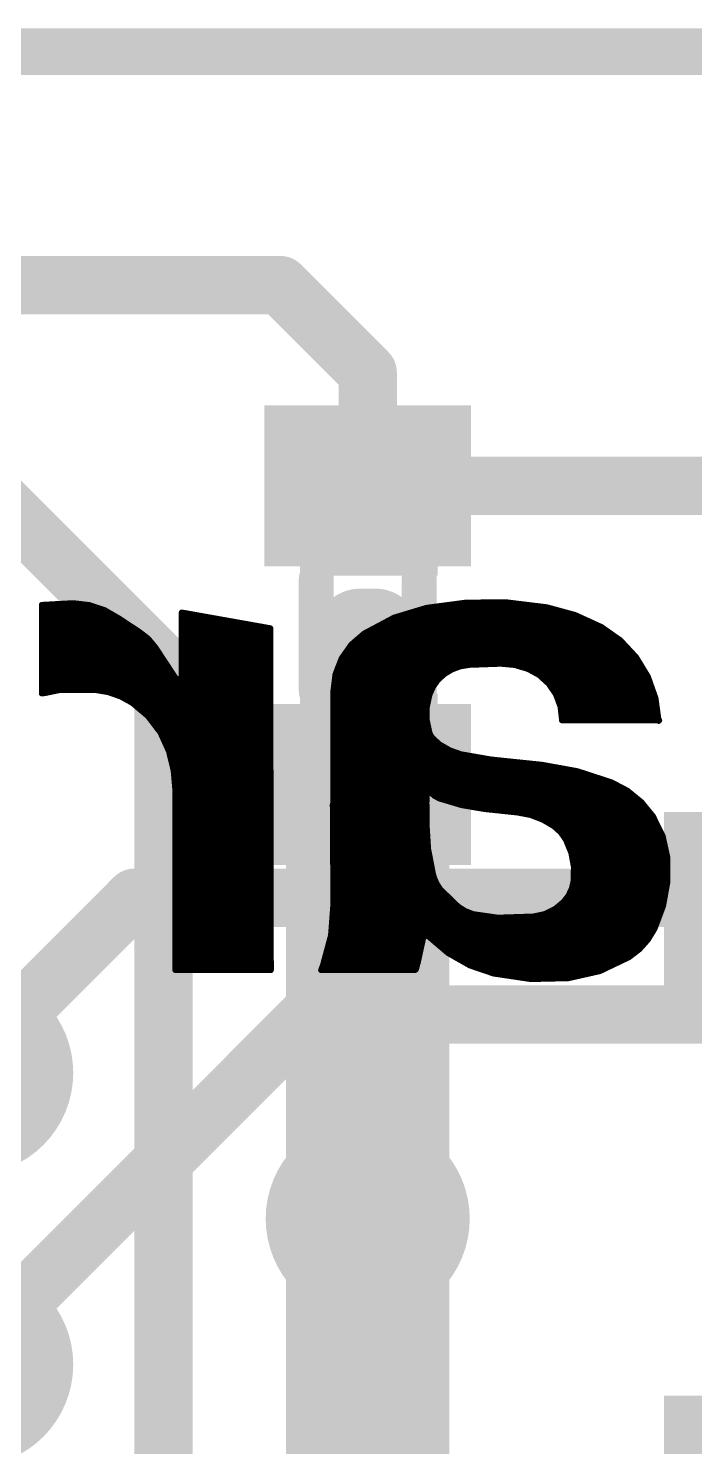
# Model space of a CAD drawing. Extents: x -0.1 to 25.5, y -0.1 to 14.1.
# Drawn here: x 12.49 to 15.39, y 7.9 to 14.07 of the extents above; entities that cross this region are included whole.
import ezdxf

# ---------------------------------------------------------------- set-up
doc = ezdxf.new("R2010")
doc.units = 0
for name, color, linetype in [('1', 12, 'CONTINUOUS'), ('16', 132, 'CONTINUOUS'), ('18', 110, 'CONTINUOUS'), ('20', 53, 'CONTINUOUS'), ('21', 41, 'CONTINUOUS'), ('22', 40, 'CONTINUOUS'), ('23', 53, 'CONTINUOUS'), ('51', 53, 'CONTINUOUS')]:
    doc.layers.add(name, color=color, linetype=linetype)

# ---------------------------------------------------------------- blocks, each defined once
blk = doc.blocks.new('RECT')
blk.add_solid([(-0.5, -0.5), (0.5, -0.5), (-0.5, 0.5), (0.5, 0.5)])
blk = doc.blocks.new('ROUNDV')
at = {"const_width": 0.5}
blk.add_lwpolyline([(0, -0.25, 1), (0, 0.25, 1), (0, -0.25)], format="xyb", dxfattribs=at)

msp = doc.modelspace()

# ---------------------------------------------------------------- linework, layer by layer
at = {"layer": '1'}
for points, const_width in [([(10.414, 12.954), (13.589, 12.954)], 0.254), ([(13.589, 12.954), (13.9065, 12.6365)], 0.254), ([(13.9065, 12.6365), (13.97, 12.573)], 0.254), ([(13.97, 12.573), (13.9065, 12.6365)], 0.254), ([(13.97, 12.08), (13.97, 12.573)], 0.254), ([(13.081, 11.303), (12.319, 12.065)], 0.254), ([(13.97, 12.08), (15.86, 12.08)], 0.254), ([(13.081, 6.223), (13.081, 11.303)], 0.254), ([(13.97, 10.78), (13.97, 8.89)], 0.7112), ([(13.97, 7), (13.97, 8.89)], 0.7112)]:
    msp.add_lwpolyline(points, dxfattribs=dict(at, const_width=const_width))
for points, const_width in [([(13.6339, 12.9989, 1), (13.5441, 12.9091)], 0.127), ([(13.589, 12.8905, 1), (13.589, 13.0175)], 0.127), ([(13.9514, 12.6814, 1), (13.8616, 12.5916)], 0.127), ([(13.9514, 12.6814, 1), (13.8616, 12.5916)], 0.127), ([(13.8616, 12.5916, 1), (13.9514, 12.6814)], 0.127), ([(14.0335, 12.573, 1), (13.9065, 12.573)], 0.127), ([(13.9251, 12.5281, 1), (14.0149, 12.6179)], 0.127), ([(13.9251, 12.5281, 1), (14.0149, 12.6179)], 0.127), ([(13.97, 12.1435, 1), (13.97, 12.0165)], 0.127), ([(13.9065, 12.08, 1), (14.0335, 12.08)], 0.127), ([(13.1445, 11.303, 1), (13.0175, 11.303)], 0.127), ([(13.0361, 11.2581, 1), (13.1259, 11.3479)], 0.127), ([(14.1478, 10.78, 1), (13.7922, 10.78)], 0.3556), ([(14.1478, 8.89, 1), (13.7922, 8.89)], 0.3556), ([(13.7922, 8.89, 1), (14.1478, 8.89)], 0.3556)]:
    msp.add_lwpolyline(points, format="xyb", dxfattribs=dict(at, const_width=const_width))
at = {"layer": '16'}
for points, const_width in [([(0, 13.97), (25.4, 13.97)], 0.2032), ([(12.2428, 9.5758), (12.954, 10.287)], 0.254), ([(12.954, 10.287), (18.3134, 10.287)], 0.254), ([(12.2428, 8.3058), (13.716, 9.779)], 0.254), ([(13.716, 9.779), (16.383, 9.779)], 0.254)]:
    msp.add_lwpolyline(points, dxfattribs=dict(at, const_width=const_width))
at = {"layer": '16', "const_width": 0.127}
for points in [[(12.954, 10.3505, 1), (12.954, 10.2235)], [(12.9989, 10.2421, 1), (12.9091, 10.3319)], [(13.716, 9.8425, 1), (13.716, 9.7155)], [(13.7609, 9.7341, 1), (13.6711, 9.8239)]]:
    msp.add_lwpolyline(points, format="xyb", dxfattribs=at)
at = {"layer": '20', "const_width": 0.2032}
msp.add_lwpolyline([(25.4, 13.97), (0, 13.97)], dxfattribs=at)
at = {"layer": '21', "const_width": 0.4064}
msp.add_lwpolyline([(13.9395, 11.43), (14.0005, 11.43)], dxfattribs=at)
at = {"layer": '21', "const_width": 0.2032}
for points in [[(13.9395, 11.5316, 1), (13.9395, 11.3284)], [(14.0005, 11.3284, 1), (14.0005, 11.5316)]]:
    msp.add_lwpolyline(points, format="xyb", dxfattribs=at)
at = {"layer": '22', "const_width": 0.0254}
for points in [[(12.6873, 11.5697), (12.5501, 11.5621)], [(12.5501, 11.5621), (12.5501, 11.176)], [(12.5501, 11.557), (12.7702, 11.557)], [(12.7574, 11.5613), (12.6873, 11.5697)], [(12.8243, 11.539), (12.7574, 11.5613)], [(12.8854, 11.5037), (12.8243, 11.539)], [(14.0851, 11.5069), (14.2265, 11.5494)], [(14.2265, 11.5494), (14.4004, 11.5724)], [(14.284, 11.557), (14.7082, 11.557)], [(14.4004, 11.5724), (14.5757, 11.5732)], [(14.5757, 11.5732), (14.7498, 11.5519)], [(14.7498, 11.5519), (14.8727, 11.5185)], [(12.5501, 11.5316), (12.8371, 11.5316)], [(12.5501, 11.5062), (12.8811, 11.5062)], [(12.5501, 11.4808), (12.9202, 11.4808)], [(12.9743, 11.4452), (12.8854, 11.5037)], [(13.5458, 11.4605), (13.1597, 11.5291)], [(13.1597, 11.5291), (13.1597, 11.242)], [(13.1597, 11.5062), (13.2886, 11.5062)], [(13.1597, 11.4808), (13.4315, 11.4808)], [(13.9548, 11.4376), (14.0851, 11.5069)], [(14.036, 11.4808), (14.9552, 11.4808)], [(14.0838, 11.5062), (14.8996, 11.5062)], [(14.1673, 11.5316), (14.8244, 11.5316)], [(14.8727, 11.5185), (14.9885, 11.4656)], [(12.5501, 11.4554), (12.9588, 11.4554)], [(12.5501, 11.43), (12.9942, 11.43)], [(13.0138, 11.415), (12.9743, 11.4452)], [(13.0454, 11.3767), (13.0138, 11.415)], [(13.1597, 11.4554), (13.5458, 11.4554)], [(13.1597, 11.43), (13.5459, 11.43)], [(13.5484, 9.972), (13.5458, 11.4605)], [(13.8986, 11.3893), (13.9548, 11.4376)], [(13.946, 11.43), (15.0392, 11.43)], [(13.9883, 11.4554), (15.003, 11.4554)], [(14.9885, 11.4656), (15.0703, 11.4081)], [(12.5501, 11.4046), (13.0223, 11.4046)], [(12.5501, 11.3792), (13.0433, 11.3792)], [(12.5501, 11.3538), (13.0605, 11.3538)], [(13.114, 11.2725), (13.0454, 11.3767)], [(13.1597, 11.4046), (13.5459, 11.4046)], [(13.1597, 11.3792), (13.5459, 11.3792)], [(13.1597, 11.3538), (13.546, 11.3538)], [(13.8559, 11.3288), (13.8986, 11.3893)], [(13.8736, 11.3538), (15.1212, 11.3538)], [(13.8915, 11.3792), (15.0974, 11.3792)], [(13.9164, 11.4046), (15.0736, 11.4046)], [(15.0703, 11.4081), (15.1386, 11.3352)], [(12.5501, 11.3284), (13.0772, 11.3284)], [(12.5501, 11.303), (13.0939, 11.303)], [(13.1597, 11.3284), (13.546, 11.3284)], [(13.1597, 11.303), (13.5461, 11.303)], [(13.8292, 11.2597), (13.8559, 11.3288)], [(13.8459, 11.303), (14.4806, 11.303)], [(13.8557, 11.3284), (15.1427, 11.3284)], [(14.3732, 11.2941), (14.3363, 11.2804)], [(14.412, 11.3005), (14.3732, 11.2941)], [(14.5491, 11.3055), (14.412, 11.3005)], [(14.6099, 11.3), (14.5491, 11.3055)], [(14.5765, 11.303), (15.1582, 11.303)], [(14.6685, 11.2827), (14.6099, 11.3)], [(15.1386, 11.3352), (15.1906, 11.2498)], [(12.5501, 11.2776), (13.1106, 11.2776)], [(12.5501, 11.2522), (13.1275, 11.2522)], [(12.5501, 11.2268), (13.5462, 11.2268)], [(13.1343, 11.242), (13.114, 11.2725)], [(13.1496, 11.237), (13.1343, 11.242)], [(13.1597, 11.242), (13.1496, 11.237)], [(13.1597, 11.2776), (13.5461, 11.2776)], [(13.1597, 11.2522), (13.5462, 11.2522)], [(13.8201, 11.1862), (13.8292, 11.2597)], [(13.8251, 11.2268), (14.27, 11.2268)], [(13.8283, 11.2522), (14.2945, 11.2522)], [(13.8361, 11.2776), (14.3318, 11.2776)], [(14.2756, 11.2347), (14.2542, 11.2047)], [(14.3027, 11.2598), (14.2756, 11.2347)], [(14.3363, 11.2804), (14.3027, 11.2598)], [(14.7174, 11.2558), (14.6685, 11.2827)], [(14.6778, 11.2776), (15.1736, 11.2776)], [(14.7586, 11.2182), (14.7174, 11.2558)], [(14.7214, 11.2522), (15.1891, 11.2522)], [(14.7492, 11.2268), (15.1987, 11.2268)], [(15.1906, 11.2498), (15.224, 11.1556)], [(12.5501, 11.2014), (13.5463, 11.2014)], [(12.5501, 11.176), (12.5527, 11.176)], [(12.5501, 11.176), (12.5527, 11.176)], [(12.5527, 11.176), (12.5679, 11.1785)], [(12.5679, 11.1785), (12.6289, 11.1912)], [(12.6289, 11.1912), (12.7838, 11.1912)], [(12.7838, 11.1912), (12.84, 11.1817)], [(12.84, 11.1817), (12.8939, 11.1629)], [(12.8563, 11.176), (13.5463, 11.176)], [(12.8939, 11.1629), (12.9438, 11.1354)], [(13.8201, 10.7036), (13.8201, 11.1862)], [(13.8201, 11.176), (14.2415, 11.176)], [(13.822, 11.2014), (14.2527, 11.2014)], [(14.2392, 11.1709), (14.2275, 11.1163)], [(14.2542, 11.2047), (14.2392, 11.1709)], [(14.7898, 11.1719), (14.7586, 11.2182)], [(14.7699, 11.2014), (15.2077, 11.2014)], [(14.787, 11.176), (15.2168, 11.176)], [(14.8092, 11.1196), (14.7898, 11.1719)], [(12.9162, 11.1506), (13.5463, 11.1506)], [(12.9438, 11.1354), (13.0125, 11.0777)], [(12.9559, 11.1252), (13.5464, 11.1252)], [(13.8201, 11.1506), (14.2349, 11.1506)], [(13.8201, 11.1252), (14.2294, 11.1252)], [(14.2275, 11.1163), (14.2275, 11.0604)], [(14.7977, 11.1506), (15.2247, 11.1506)], [(14.8071, 11.1252), (15.2281, 11.1252)], [(14.8158, 11.0642), (14.8092, 11.1196)], [(15.224, 11.1556), (15.2375, 11.0566)], [(12.9862, 11.0998), (13.5464, 11.0998)], [(13.0125, 11.0777), (13.0668, 11.0062)], [(13.015, 11.0744), (13.5465, 11.0744)], [(13.0343, 11.049), (13.5465, 11.049)], [(13.8201, 11.0998), (14.2275, 11.0998)], [(13.8201, 11.0744), (14.2275, 11.0744)], [(13.8201, 11.049), (14.23, 11.049)], [(14.2275, 11.0604), (14.2392, 11.0058)], [(14.8116, 11.0998), (15.2316, 11.0998)], [(14.8146, 11.0744), (15.2351, 11.0744)], [(14.8158, 11.0592), (14.8158, 11.0642)], [(15.24, 11.0592), (14.8158, 11.0592)], [(15.2375, 11.0566), (15.24, 11.0592)], [(13.0535, 11.0236), (13.5466, 11.0236)], [(13.0668, 11.0062), (13.1039, 10.9245)], [(13.0704, 10.9982), (13.5466, 10.9982)], [(13.8201, 11.0236), (14.2354, 11.0236)], [(13.8201, 10.9982), (14.2425, 10.9982)], [(14.2392, 11.0058), (14.2445, 10.9938)], [(14.2445, 10.9938), (14.2519, 10.983)], [(14.2519, 10.983), (14.2824, 10.955)], [(13.0819, 10.9728), (13.5467, 10.9728)], [(13.0935, 10.9474), (13.5467, 10.9474)], [(13.1039, 10.9245), (13.1244, 10.8405)], [(13.1045, 10.922), (13.5467, 10.922)], [(13.8201, 10.9728), (14.263, 10.9728)], [(13.8201, 10.9474), (14.2956, 10.9474)], [(13.8201, 10.922), (14.3474, 10.922)], [(14.2824, 10.955), (14.3274, 10.9291)], [(14.3274, 10.9291), (14.3764, 10.9118)], [(13.1107, 10.8966), (13.5468, 10.8966)], [(13.1169, 10.8712), (13.5468, 10.8712)], [(13.8201, 10.8966), (14.4645, 10.8966)], [(13.8201, 10.8712), (14.6803, 10.8712)], [(14.3764, 10.9118), (14.5085, 10.889)], [(14.5085, 10.889), (14.7295, 10.8661)], [(14.7295, 10.8661), (14.8832, 10.8383)], [(13.1231, 10.8458), (13.5469, 10.8458)], [(13.1244, 10.8405), (13.1318, 10.7544)], [(13.1261, 10.8204), (13.5469, 10.8204)], [(13.1283, 10.795), (13.547, 10.795)], [(13.8201, 10.8458), (14.8417, 10.8458)], [(13.8201, 10.8204), (14.9381, 10.8204)], [(13.8201, 10.795), (15.016, 10.795)], [(14.8832, 10.8383), (15.0317, 10.7899)], [(13.1305, 10.7696), (13.547, 10.7696)], [(13.1318, 10.7544), (13.1318, 9.972)], [(13.1318, 10.7442), (13.5471, 10.7442)], [(13.8201, 10.7696), (15.0703, 10.7696)], [(13.8201, 10.7442), (14.2265, 10.7442)], [(14.2316, 10.7645), (14.2265, 10.7645)], [(14.2265, 10.7645), (14.2265, 10.7036)], [(14.2444, 10.7451), (14.2316, 10.7645)], [(14.2617, 10.7295), (14.2444, 10.7451)], [(14.2454, 10.7442), (15.1125, 10.7442)], [(15.0317, 10.7899), (15.1014, 10.7533)], [(15.1014, 10.7533), (15.1623, 10.7035)], [(13.1318, 10.7188), (13.5471, 10.7188)], [(13.1318, 10.6934), (13.5471, 10.6934)], [(13.8201, 10.2591), (13.8176, 10.6934)], [(13.8176, 10.6934), (14.2265, 10.6934)], [(13.8201, 10.7188), (14.2265, 10.7188)], [(14.2265, 10.7036), (13.8201, 10.7036)], [(14.2265, 10.6934), (14.2265, 10.6096)], [(14.2824, 10.7188), (14.2617, 10.7295)], [(14.3788, 10.69), (14.2824, 10.7188)], [(14.2824, 10.7188), (15.1436, 10.7188)], [(14.3676, 10.6934), (15.1706, 10.6934)], [(14.478, 10.6731), (14.3788, 10.69)], [(14.6228, 10.6578), (14.478, 10.6731)], [(15.1623, 10.7035), (15.2121, 10.6426)], [(13.1318, 10.668), (13.5472, 10.668)], [(13.1318, 10.6426), (13.5472, 10.6426)], [(13.1318, 10.6172), (13.5473, 10.6172)], [(13.8177, 10.668), (14.2265, 10.668)], [(13.8179, 10.6426), (14.2265, 10.6426)], [(13.818, 10.6172), (14.2265, 10.6172)], [(14.2265, 10.6096), (14.2335, 10.4995)], [(14.5263, 10.668), (15.1913, 10.668)], [(14.6794, 10.647), (14.6228, 10.6578)], [(14.7333, 10.6265), (14.6794, 10.647)], [(14.6909, 10.6426), (15.2121, 10.6426)], [(14.7828, 10.5969), (14.7333, 10.6265)], [(14.7488, 10.6172), (15.2247, 10.6172)], [(15.2121, 10.6426), (15.255, 10.5564)], [(13.1318, 10.5918), (13.5473, 10.5918)], [(13.1318, 10.5664), (13.5474, 10.5664)], [(13.8182, 10.5918), (14.2276, 10.5918)], [(13.8183, 10.5664), (14.2293, 10.5664)], [(14.8116, 10.5706), (14.7828, 10.5969)], [(14.7884, 10.5918), (15.2374, 10.5918)], [(14.8336, 10.5385), (14.8116, 10.5706)], [(14.8145, 10.5664), (15.25, 10.5664)], [(15.255, 10.5564), (15.2756, 10.4623)], [(13.1318, 10.541), (13.5474, 10.541)], [(13.1318, 10.5156), (13.5475, 10.5156)], [(13.1318, 10.4902), (13.5475, 10.4902)], [(13.8185, 10.541), (14.2309, 10.541)], [(13.8186, 10.5156), (14.2325, 10.5156)], [(13.8188, 10.4902), (14.2353, 10.4902)], [(14.2335, 10.4995), (14.2545, 10.3911)], [(14.8319, 10.541), (15.2584, 10.541)], [(14.8566, 10.4819), (14.8336, 10.5385)], [(14.8429, 10.5156), (15.2639, 10.5156)], [(14.8532, 10.4902), (15.2695, 10.4902)], [(13.1318, 10.4648), (13.5475, 10.4648)], [(13.1318, 10.4394), (13.5476, 10.4394)], [(13.8189, 10.4648), (14.2402, 10.4648)], [(13.8191, 10.4394), (14.2452, 10.4394)], [(14.8677, 10.4218), (14.8566, 10.4819)], [(14.8598, 10.4648), (15.2751, 10.4648)], [(14.8645, 10.4394), (15.2757, 10.4394)], [(14.8666, 10.3607), (14.8677, 10.4218)], [(15.2756, 10.4623), (15.2759, 10.3562)], [(13.1318, 10.414), (13.5476, 10.414)], [(13.1318, 10.3886), (13.5477, 10.3886)], [(13.1318, 10.3632), (13.5477, 10.3632)], [(13.8192, 10.414), (14.2501, 10.414)], [(13.8194, 10.3886), (14.2552, 10.3886)], [(13.8195, 10.3632), (14.264, 10.3632)], [(14.2545, 10.3911), (14.2596, 10.3734)], [(14.2596, 10.3734), (14.2711, 10.3466)], [(14.8589, 10.3273), (14.8666, 10.3607)], [(14.8666, 10.3632), (15.2758, 10.3632)], [(14.8671, 10.3886), (15.2758, 10.3886)], [(14.8676, 10.414), (15.2757, 10.414)], [(13.1318, 10.3378), (13.5478, 10.3378)], [(13.1318, 10.3124), (13.5478, 10.3124)], [(13.8197, 10.3378), (14.2771, 10.3378)], [(13.8198, 10.3124), (14.298, 10.3124)], [(14.2711, 10.3466), (14.2875, 10.3226)], [(14.2875, 10.3226), (14.3637, 10.2489)], [(14.8443, 10.2964), (14.8589, 10.3273)], [(14.8518, 10.3124), (15.268, 10.3124)], [(14.8613, 10.3378), (15.2725, 10.3378)], [(15.2759, 10.3562), (15.257, 10.2517)], [(13.1318, 10.287), (13.5479, 10.287)], [(13.1318, 10.2616), (13.5479, 10.2616)], [(13.1318, 10.2362), (13.5479, 10.2362)], [(13.8098, 10.1236), (13.8201, 10.2591)], [(13.8184, 10.2362), (14.3838, 10.2362)], [(13.8199, 10.287), (14.3243, 10.287)], [(13.8201, 10.2616), (14.3506, 10.2616)], [(14.3637, 10.2489), (14.395, 10.2291)], [(14.7401, 10.216), (14.785, 10.2376)], [(14.7821, 10.2362), (15.2512, 10.2362)], [(14.785, 10.2376), (14.8234, 10.2692)], [(14.8142, 10.2616), (15.2588, 10.2616)], [(14.8234, 10.2692), (14.8443, 10.2964)], [(14.8371, 10.287), (15.2634, 10.287)], [(15.257, 10.2517), (15.2197, 10.1524)], [(13.1318, 10.2108), (13.548, 10.2108)], [(13.1318, 10.1854), (13.548, 10.1854)], [(13.8145, 10.1854), (15.2321, 10.1854)], [(13.8164, 10.2108), (14.4653, 10.2108)], [(14.395, 10.2291), (14.4297, 10.2159)], [(14.4297, 10.2159), (14.5364, 10.2006)], [(14.5364, 10.2006), (14.6914, 10.2057)], [(14.6914, 10.2057), (14.7401, 10.216)], [(14.7155, 10.2108), (15.2416, 10.2108)], [(13.1318, 10.16), (13.5481, 10.16)], [(13.1318, 10.1346), (13.5481, 10.1346)], [(13.7744, 9.9924), (13.8098, 10.1236)], [(13.8106, 10.1346), (15.2089, 10.1346)], [(13.8125, 10.16), (15.2226, 10.16)], [(14.2139, 10.1151), (14.2113, 10.1092)], [(14.2187, 10.1194), (14.2139, 10.1151)], [(14.2249, 10.1213), (14.2187, 10.1194)], [(14.2313, 10.1204), (14.2249, 10.1213)], [(14.2367, 10.1168), (14.2313, 10.1204)], [(14.32, 10.046), (14.2367, 10.1168)], [(15.2197, 10.1524), (15.1905, 10.1041)], [(13.1318, 10.1092), (13.5482, 10.1092)], [(13.1318, 10.0838), (13.5482, 10.0838)], [(13.1318, 10.0584), (13.5483, 10.0584)], [(13.7922, 10.0584), (14.2001, 10.0584)], [(13.799, 10.0838), (14.2057, 10.0838)], [(13.8059, 10.1092), (14.2113, 10.1092)], [(14.2113, 10.1092), (14.1884, 10.0051)], [(14.2456, 10.1092), (15.1936, 10.1092)], [(14.2755, 10.0838), (15.1723, 10.0838)], [(14.3054, 10.0584), (15.1479, 10.0584)], [(15.1528, 10.0621), (15.1079, 10.0279)], [(15.1905, 10.1041), (15.1528, 10.0621)], [(13.1318, 10.033), (13.5483, 10.033)], [(13.1318, 10.0076), (13.5483, 10.0076)], [(13.7668, 9.972), (13.7744, 9.9924)], [(13.7785, 10.0076), (14.189, 10.0076)], [(13.7853, 10.033), (14.1945, 10.033)], [(14.1884, 10.0051), (14.1808, 9.9771)], [(14.4151, 9.992), (14.32, 10.046)], [(14.3429, 10.033), (15.1146, 10.033)], [(14.3876, 10.0076), (15.0654, 10.0076)], [(14.5186, 9.9568), (14.4151, 9.992)], [(15.1079, 10.0279), (14.981, 9.9673)], [(13.1318, 9.9822), (13.5484, 9.9822)], [(13.1318, 9.972), (13.5484, 9.972)], [(14.1707, 9.972), (13.7668, 9.972)], [(13.7706, 9.9822), (14.1822, 9.9822)], [(14.1749, 9.9717), (14.1707, 9.972)], [(14.1786, 9.9735), (14.1749, 9.9717)], [(14.1808, 9.9771), (14.1786, 9.9735)], [(14.4439, 9.9822), (15.0121, 9.9822)], [(14.6803, 9.9327), (14.5186, 9.9568)], [(14.5186, 9.9568), (14.9341, 9.9568)], [(14.8438, 9.9365), (14.6803, 9.9327)], [(14.981, 9.9673), (14.8438, 9.9365)]]:
    msp.add_lwpolyline(points, dxfattribs=at)
at = {"layer": '22', "const_width": 0.0127}
for points in [[(12.5497, 11.5684, 1), (12.5505, 11.5558)], [(12.5564, 11.5621, 1), (12.5438, 11.5621)], [(12.5501, 11.5633, 1), (12.5501, 11.5507)], [(12.6881, 11.576, 1), (12.6865, 11.5634)], [(12.6877, 11.5634, 1), (12.6869, 11.576)], [(12.7594, 11.5673, 1), (12.7553, 11.5553)], [(12.7566, 11.555, 1), (12.7581, 11.5676)], [(12.7702, 11.5507, 1), (12.7702, 11.5633)], [(12.8275, 11.5445, 1), (12.8211, 11.5335)], [(12.8223, 11.533, 1), (12.8263, 11.545)], [(14.2257, 11.5557, 1), (14.2273, 11.5431)], [(14.2283, 11.5433, 1), (14.2247, 11.5555)], [(14.284, 11.5633, 1), (14.284, 11.5507)], [(14.4003, 11.5787, 1), (14.4004, 11.566)], [(14.4012, 11.5661, 1), (14.3995, 11.5787)], [(14.5765, 11.5795, 1), (14.575, 11.5669)], [(14.5758, 11.5669, 1), (14.5757, 11.5796)], [(14.7082, 11.5507, 1), (14.7082, 11.5633)], [(14.7515, 11.558, 1), (14.7481, 11.5458)], [(14.749, 11.5456, 1), (14.7506, 11.5582)], [(12.5501, 11.538, 1), (12.5501, 11.5253)], [(12.5501, 11.5125, 1), (12.5501, 11.4999)], [(12.5501, 11.4871, 1), (12.5501, 11.4745)], [(12.8371, 11.5253, 1), (12.8371, 11.538)], [(12.8889, 11.509, 1), (12.8819, 11.4984)], [(12.8811, 11.4999, 1), (12.8811, 11.5125)], [(12.8822, 11.4982, 1), (12.8886, 11.5092)], [(12.9202, 11.4745, 1), (12.9202, 11.4871)], [(13.1608, 11.5354, 1), (13.1586, 11.5228)], [(13.1661, 11.5291, 1), (13.1534, 11.5291)], [(13.1597, 11.5125, 1), (13.1597, 11.4999)], [(13.1597, 11.4871, 1), (13.1597, 11.4745)], [(13.2886, 11.4999, 1), (13.2886, 11.5125)], [(13.4315, 11.4745, 1), (13.4315, 11.4871)], [(14.036, 11.4871, 1), (14.036, 11.4745)], [(14.0838, 11.5125, 1), (14.0838, 11.4999)], [(14.0833, 11.513, 1), (14.087, 11.5008)], [(14.0881, 11.5013, 1), (14.0821, 11.5125)], [(14.1673, 11.538, 1), (14.1673, 11.5253)], [(14.8244, 11.5253, 1), (14.8244, 11.538)], [(14.8753, 11.5243, 1), (14.87, 11.5127)], [(14.871, 11.5124, 1), (14.8743, 11.5246)], [(14.8996, 11.4999, 1), (14.8996, 11.5125)], [(14.9552, 11.4745, 1), (14.9552, 11.4871)], [(12.5501, 11.4618, 1), (12.5501, 11.4491)], [(12.5501, 11.4363, 1), (12.5501, 11.4237)], [(12.9588, 11.4491, 1), (12.9588, 11.4618)], [(12.9782, 11.4502, 1), (12.9704, 11.4402)], [(12.9708, 11.4399, 1), (12.9778, 11.4505)], [(12.9942, 11.4237, 1), (12.9942, 11.4363)], [(13.0186, 11.419, 1), (13.0089, 11.411)], [(13.0099, 11.41, 1), (13.0176, 11.42)], [(13.1597, 11.4618, 1), (13.1597, 11.4491)], [(13.1597, 11.4363, 1), (13.1597, 11.4237)], [(13.5521, 11.4605, 1), (13.5395, 11.4605)], [(13.5447, 11.4542, 1), (13.5469, 11.4668)], [(13.5458, 11.4491, 1), (13.5458, 11.4618)], [(13.5459, 11.4237, 1), (13.5459, 11.4363)], [(13.946, 11.4363, 1), (13.946, 11.4237)], [(13.9518, 11.4432, 1), (13.9578, 11.432)], [(13.9589, 11.4328, 1), (13.9507, 11.4424)], [(13.9883, 11.4618, 1), (13.9883, 11.4491)], [(14.9922, 11.4708, 1), (14.9848, 11.4604)], [(14.9859, 11.4598, 1), (14.9911, 11.4714)], [(15.003, 11.4491, 1), (15.003, 11.4618)], [(15.0392, 11.4237, 1), (15.0392, 11.4363)], [(12.5501, 11.3856, 1), (12.5501, 11.3729)], [(12.5501, 11.4109, 1), (12.5501, 11.3983)], [(12.5501, 11.3601, 1), (12.5501, 11.3475)], [(13.0223, 11.3983, 1), (13.0223, 11.4109)], [(13.0507, 11.3802, 1), (13.0401, 11.3732)], [(13.0405, 11.3727, 1), (13.0503, 11.3807)], [(13.0433, 11.3729, 1), (13.0433, 11.3856)], [(13.0605, 11.3475, 1), (13.0605, 11.3601)], [(13.1597, 11.3856, 1), (13.1597, 11.3729)], [(13.1597, 11.4109, 1), (13.1597, 11.3983)], [(13.1597, 11.3601, 1), (13.1597, 11.3475)], [(13.5459, 11.3983, 1), (13.5459, 11.4109)], [(13.5459, 11.3729, 1), (13.5459, 11.3856)], [(13.546, 11.3475, 1), (13.546, 11.3601)], [(13.8736, 11.3601, 1), (13.8736, 11.3475)], [(13.8915, 11.3856, 1), (13.8915, 11.3729)], [(13.8945, 11.3941, 1), (13.9028, 11.3845)], [(13.9038, 11.3856, 1), (13.8934, 11.393)], [(13.9164, 11.4109, 1), (13.9164, 11.3983)], [(15.0749, 11.4125, 1), (15.0656, 11.4038)], [(15.0666, 11.4029, 1), (15.0739, 11.4133)], [(15.0736, 11.3983, 1), (15.0736, 11.4109)], [(15.0974, 11.3729, 1), (15.0974, 11.3856)], [(15.1212, 11.3475, 1), (15.1212, 11.3601)], [(12.5501, 11.3094, 1), (12.5501, 11.2967)], [(12.5501, 11.3347, 1), (12.5501, 11.3221)], [(13.0772, 11.3221, 1), (13.0772, 11.3347)], [(13.0939, 11.2967, 1), (13.0939, 11.3094)], [(13.1597, 11.3094, 1), (13.1597, 11.2967)], [(13.1597, 11.3347, 1), (13.1597, 11.3221)], [(13.546, 11.3221, 1), (13.546, 11.3347)], [(13.5461, 11.2967, 1), (13.5461, 11.3094)], [(13.8459, 11.3094, 1), (13.8459, 11.2967)], [(13.8557, 11.3347, 1), (13.8557, 11.3221)], [(13.8507, 11.3325, 1), (13.8611, 11.3251)], [(13.8618, 11.3265, 1), (13.85, 11.3311)], [(14.3721, 11.3004, 1), (14.3742, 11.2878)], [(14.3754, 11.2881, 1), (14.3709, 11.3)], [(14.4118, 11.3068, 1), (14.4122, 11.2942)], [(14.413, 11.2942, 1), (14.411, 11.3068)], [(14.4806, 11.2967, 1), (14.4806, 11.3094)], [(14.5497, 11.3118, 1), (14.5485, 11.2992)], [(14.5493, 11.2992, 1), (14.5489, 11.3118)], [(14.5765, 11.3094, 1), (14.5765, 11.2967)], [(14.6117, 11.306, 1), (14.6081, 11.2939)], [(14.6093, 11.2936, 1), (14.6105, 11.3063)], [(15.144, 11.3385, 1), (15.1332, 11.3319)], [(15.134, 11.3308, 1), (15.1432, 11.3395)], [(15.1427, 11.3221, 1), (15.1427, 11.3347)], [(15.1582, 11.2967, 1), (15.1582, 11.3094)], [(12.5501, 11.284, 1), (12.5501, 11.2713)], [(12.5501, 11.2332, 1), (12.5501, 11.2205)], [(12.5501, 11.2585, 1), (12.5501, 11.2459)], [(13.1193, 11.276, 1), (13.1087, 11.269)], [(13.1087, 11.269, 1), (13.1193, 11.276)], [(13.1106, 11.2713, 1), (13.1106, 11.284)], [(13.1275, 11.2459, 1), (13.1275, 11.2585)], [(13.1363, 11.248, 1), (13.1323, 11.236)], [(13.129, 11.2385, 1), (13.1396, 11.2455)], [(13.1468, 11.2427, 1), (13.1524, 11.2313)], [(13.1476, 11.231, 1), (13.1516, 11.243)], [(13.1597, 11.284, 1), (13.1597, 11.2713)], [(13.1534, 11.242, 1), (13.1661, 11.242)], [(13.1597, 11.2585, 1), (13.1597, 11.2459)], [(13.1625, 11.2363, 1), (13.1569, 11.2477)], [(13.5461, 11.2713, 1), (13.5461, 11.284)], [(13.5462, 11.2459, 1), (13.5462, 11.2585)], [(13.5462, 11.2205, 1), (13.5462, 11.2332)], [(13.8251, 11.2332, 1), (13.8251, 11.2205)], [(13.8283, 11.2585, 1), (13.8283, 11.2459)], [(13.8233, 11.262, 1), (13.8351, 11.2574)], [(13.8355, 11.2589, 1), (13.8229, 11.2605)], [(13.8361, 11.284, 1), (13.8361, 11.2713)], [(14.2713, 11.2394, 1), (14.2799, 11.23)], [(14.27, 11.2205, 1), (14.27, 11.2332)], [(14.2808, 11.231, 1), (14.2705, 11.2384)], [(14.2945, 11.2459, 1), (14.2945, 11.2585)], [(14.2994, 11.2652, 1), (14.306, 11.2544)], [(14.307, 11.2551, 1), (14.2984, 11.2645)], [(14.3341, 11.2863, 1), (14.3385, 11.2744)], [(14.3318, 11.2713, 1), (14.3318, 11.284)], [(14.3396, 11.2749, 1), (14.333, 11.2858)], [(14.6716, 11.2883, 1), (14.6654, 11.2771)], [(14.6667, 11.2766, 1), (14.6703, 11.2888)], [(14.6778, 11.284, 1), (14.6778, 11.2713)], [(14.7217, 11.2605, 1), (14.7131, 11.2511)], [(14.7143, 11.2503, 1), (14.7205, 11.2614)], [(14.7214, 11.2585, 1), (14.7214, 11.2459)], [(14.7492, 11.2332, 1), (14.7492, 11.2205)], [(15.1736, 11.2713, 1), (15.1736, 11.284)], [(15.1965, 11.2519, 1), (15.1846, 11.2477)], [(15.1851, 11.2465, 1), (15.196, 11.2531)], [(15.1891, 11.2459, 1), (15.1891, 11.2585)], [(15.1987, 11.2205, 1), (15.1987, 11.2332)], [(12.5501, 11.2078, 1), (12.5501, 11.1951)], [(12.5501, 11.1823, 1), (12.5501, 11.1697)], [(12.5501, 11.1823, 1), (12.5501, 11.1697)], [(12.5438, 11.176, 1), (12.5564, 11.176)], [(12.5517, 11.1823, 1), (12.5537, 11.1697)], [(12.5527, 11.1697, 1), (12.5527, 11.1823)], [(12.5527, 11.1697, 1), (12.5527, 11.1823)], [(12.5666, 11.1847, 1), (12.5692, 11.1723)], [(12.5689, 11.1722, 1), (12.5669, 11.1848)], [(12.6289, 11.1975, 1), (12.6289, 11.1849)], [(12.6302, 11.185, 1), (12.6276, 11.1974)], [(12.7849, 11.1975, 1), (12.7827, 11.1849)], [(12.7838, 11.1849, 1), (12.7838, 11.1975)], [(12.8421, 11.1877, 1), (12.8379, 11.1757)], [(12.839, 11.1754, 1), (12.8411, 11.1879)], [(12.8563, 11.1823, 1), (12.8563, 11.1697)], [(12.8969, 11.1685, 1), (12.8908, 11.1574)], [(12.8918, 11.1569, 1), (12.896, 11.1689)], [(13.5463, 11.1951, 1), (13.5463, 11.2078)], [(13.5463, 11.1697, 1), (13.5463, 11.1823)], [(13.8138, 11.187, 1), (13.8264, 11.1854)], [(13.8264, 11.1862, 1), (13.8138, 11.1862)], [(13.8201, 11.1823, 1), (13.8201, 11.1697)], [(13.822, 11.2078, 1), (13.822, 11.1951)], [(14.2334, 11.1735, 1), (14.245, 11.1683)], [(14.2454, 11.1696, 1), (14.233, 11.1722)], [(14.2415, 11.1697, 1), (14.2415, 11.1823)], [(14.249, 11.2083, 1), (14.2593, 11.201)], [(14.26, 11.2021, 1), (14.2484, 11.2072)], [(14.2527, 11.1951, 1), (14.2527, 11.2078)], [(14.7639, 11.2217, 1), (14.7533, 11.2146)], [(14.7543, 11.2135, 1), (14.7629, 11.2229)], [(14.7699, 11.2078, 1), (14.7699, 11.1951)], [(14.787, 11.1823, 1), (14.787, 11.1697)], [(14.7957, 11.1741, 1), (14.7838, 11.1697)], [(14.7845, 11.1684, 1), (14.7951, 11.1755)], [(15.2077, 11.1951, 1), (15.2077, 11.2078)], [(15.2168, 11.1697, 1), (15.2168, 11.1823)], [(12.9162, 11.157, 1), (12.9162, 11.1443)], [(12.9479, 11.1403, 1), (12.9397, 11.1305)], [(12.9407, 11.1298, 1), (12.9469, 11.141)], [(12.9559, 11.1316, 1), (12.9559, 11.1189)], [(13.5463, 11.1443, 1), (13.5463, 11.157)], [(13.5464, 11.1189, 1), (13.5464, 11.1316)], [(13.8201, 11.157, 1), (13.8201, 11.1443)], [(13.8201, 11.1316, 1), (13.8201, 11.1189)], [(14.2213, 11.1176, 1), (14.2337, 11.115)], [(14.2339, 11.1163, 1), (14.2212, 11.1163)], [(14.2294, 11.1189, 1), (14.2294, 11.1316)], [(14.2349, 11.1443, 1), (14.2349, 11.157)], [(14.7977, 11.157, 1), (14.7977, 11.1443)], [(14.8071, 11.1316, 1), (14.8071, 11.1189)], [(14.8155, 11.1204, 1), (14.8029, 11.1189)], [(14.8033, 11.1174, 1), (14.8152, 11.1218)], [(15.2303, 11.1565, 1), (15.2177, 11.1548)], [(15.218, 11.1535, 1), (15.23, 11.1578)], [(15.2247, 11.1443, 1), (15.2247, 11.157)], [(15.2281, 11.1189, 1), (15.2281, 11.1316)], [(12.9862, 11.1061, 1), (12.9862, 11.0935)], [(13.0176, 11.0815, 1), (13.0074, 11.0738)], [(13.0084, 11.0728, 1), (13.0166, 11.0825)], [(13.015, 11.0808, 1), (13.015, 11.0681)], [(13.0343, 11.0554, 1), (13.0343, 11.0427)], [(13.5464, 11.0935, 1), (13.5464, 11.1061)], [(13.5465, 11.0681, 1), (13.5465, 11.0808)], [(13.5465, 11.0427, 1), (13.5465, 11.0554)], [(13.8201, 11.0808, 1), (13.8201, 11.0681)], [(13.8201, 11.0554, 1), (13.8201, 11.0427)], [(13.8201, 11.1061, 1), (13.8201, 11.0935)], [(14.2337, 11.0617, 1), (14.2213, 11.0591)], [(14.2212, 11.0604, 1), (14.2339, 11.0604)], [(14.2275, 11.0935, 1), (14.2275, 11.1061)], [(14.2275, 11.0681, 1), (14.2275, 11.0808)], [(14.23, 11.0427, 1), (14.23, 11.0554)], [(14.8116, 11.1061, 1), (14.8116, 11.0935)], [(14.8146, 11.0808, 1), (14.8146, 11.0681)], [(14.8222, 11.0642, 1), (14.8095, 11.0642)], [(14.8158, 11.0655, 1), (14.8158, 11.0529)], [(14.8095, 11.0635, 1), (14.8221, 11.0649)], [(14.8095, 11.0592, 1), (14.8222, 11.0592)], [(15.2329, 11.061, 1), (15.2421, 11.0522)], [(15.2312, 11.0557, 1), (15.2438, 11.0575)], [(15.2316, 11.0935, 1), (15.2316, 11.1061)], [(15.2351, 11.0681, 1), (15.2351, 11.0808)], [(15.2446, 11.0548, 1), (15.2354, 11.0636)], [(15.24, 11.0529, 1), (15.24, 11.0655)], [(13.0535, 11.0299, 1), (13.0535, 11.0173)], [(13.0725, 11.0088, 1), (13.061, 11.0036)], [(13.0617, 11.0023, 1), (13.0718, 11.01)], [(13.0704, 11.0046, 1), (13.0704, 10.9919)], [(13.5466, 11.0173, 1), (13.5466, 11.0299)], [(13.5466, 10.9919, 1), (13.5466, 11.0046)], [(13.8201, 11.0046, 1), (13.8201, 10.9919)], [(13.8201, 11.0299, 1), (13.8201, 11.0173)], [(14.245, 11.0083, 1), (14.2334, 11.0033)], [(14.233, 11.0045, 1), (14.2454, 11.0071)], [(14.2354, 11.0173, 1), (14.2354, 11.0299)], [(14.2497, 10.9974, 1), (14.2392, 10.9902)], [(14.2386, 10.9912, 1), (14.2503, 10.9963)], [(14.2425, 10.9919, 1), (14.2425, 11.0046)], [(14.2562, 10.9877, 1), (14.2476, 10.9783)], [(14.2467, 10.9794, 1), (14.2571, 10.9866)], [(13.0819, 10.9792, 1), (13.0819, 10.9665)], [(13.0935, 10.9537, 1), (13.0935, 10.9411)], [(13.1101, 10.926, 1), (13.0977, 10.923)], [(13.1045, 10.9284, 1), (13.1045, 10.9157)], [(13.0981, 10.9219, 1), (13.1097, 10.9271)], [(13.5467, 10.9665, 1), (13.5467, 10.9792)], [(13.5467, 10.9411, 1), (13.5467, 10.9537)], [(13.5467, 10.9157, 1), (13.5467, 10.9284)], [(13.8201, 10.9792, 1), (13.8201, 10.9665)], [(13.8201, 10.9284, 1), (13.8201, 10.9157)], [(13.8201, 10.9537, 1), (13.8201, 10.9411)], [(14.263, 10.9665, 1), (14.263, 10.9792)], [(14.2856, 10.9605, 1), (14.2792, 10.9495)], [(14.2781, 10.9503, 1), (14.2867, 10.9597)], [(14.2956, 10.9411, 1), (14.2956, 10.9537)], [(14.3295, 10.935, 1), (14.3253, 10.9231)], [(14.3242, 10.9235, 1), (14.3306, 10.9346)], [(14.3474, 10.9157, 1), (14.3474, 10.9284)], [(13.1107, 10.903, 1), (13.1107, 10.8903)], [(13.1169, 10.8775, 1), (13.1169, 10.8649)], [(13.5468, 10.8903, 1), (13.5468, 10.903)], [(13.5468, 10.8649, 1), (13.5468, 10.8775)], [(13.8201, 10.903, 1), (13.8201, 10.8903)], [(13.8201, 10.8775, 1), (13.8201, 10.8649)], [(14.3775, 10.9181, 1), (14.3753, 10.9055)], [(14.3743, 10.9058, 1), (14.3785, 10.9178)], [(14.4645, 10.8903, 1), (14.4645, 10.903)], [(14.5092, 10.8953, 1), (14.5078, 10.8827)], [(14.5074, 10.8827, 1), (14.5096, 10.8953)], [(14.6803, 10.8649, 1), (14.6803, 10.8775)], [(14.7306, 10.8723, 1), (14.7284, 10.8599)], [(14.7288, 10.8598, 1), (14.7302, 10.8724)], [(13.1231, 10.8521, 1), (13.1231, 10.8395)], [(13.1307, 10.8411, 1), (13.118, 10.84)], [(13.1182, 10.839, 1), (13.1305, 10.842)], [(13.1261, 10.8268, 1), (13.1261, 10.8141)], [(13.1283, 10.8013, 1), (13.1283, 10.7887)], [(13.5469, 10.8395, 1), (13.5469, 10.8521)], [(13.5469, 10.8141, 1), (13.5469, 10.8268)], [(13.547, 10.7887, 1), (13.547, 10.8013)], [(13.8201, 10.8268, 1), (13.8201, 10.8141)], [(13.8201, 10.8521, 1), (13.8201, 10.8395)], [(13.8201, 10.8013, 1), (13.8201, 10.7887)], [(14.8417, 10.8395, 1), (14.8417, 10.8521)], [(14.8852, 10.8443, 1), (14.8812, 10.8323)], [(14.8821, 10.8321, 1), (14.8843, 10.8446)], [(14.9381, 10.8141, 1), (14.9381, 10.8268)], [(15.016, 10.7887, 1), (15.016, 10.8013)], [(13.1305, 10.7759, 1), (13.1305, 10.7633)], [(13.1318, 10.7506, 1), (13.1318, 10.7379)], [(13.1381, 10.7544, 1), (13.1255, 10.7544)], [(13.1255, 10.7539, 1), (13.1381, 10.7549)], [(13.547, 10.7633, 1), (13.547, 10.7759)], [(13.5471, 10.7379, 1), (13.5471, 10.7506)], [(13.8201, 10.7506, 1), (13.8201, 10.7379)], [(13.8201, 10.7759, 1), (13.8201, 10.7633)], [(14.2329, 10.7645, 1), (14.2202, 10.7645)], [(14.2265, 10.7708, 1), (14.2265, 10.7582)], [(14.2369, 10.768, 1), (14.2263, 10.761)], [(14.2265, 10.7379, 1), (14.2265, 10.7506)], [(14.2316, 10.7582, 1), (14.2316, 10.7708)], [(14.2487, 10.7498, 1), (14.2402, 10.7403)], [(14.2454, 10.7506, 1), (14.2454, 10.7379)], [(14.2391, 10.7416, 1), (14.2497, 10.7486)], [(15.0347, 10.7955, 1), (15.0287, 10.7843)], [(15.0297, 10.7839, 1), (15.0337, 10.7959)], [(15.0703, 10.7633, 1), (15.0703, 10.7759)], [(15.1054, 10.7582, 1), (15.0973, 10.7484)], [(15.0984, 10.7477, 1), (15.1043, 10.7589)], [(15.1125, 10.7379, 1), (15.1125, 10.7506)], [(13.1318, 10.6997, 1), (13.1318, 10.6871)], [(13.1318, 10.7251, 1), (13.1318, 10.7125)], [(13.5471, 10.7125, 1), (13.5471, 10.7251)], [(13.5471, 10.6871, 1), (13.5471, 10.6997)], [(13.8239, 10.6934, 1), (13.8113, 10.6934)], [(13.8176, 10.6997, 1), (13.8176, 10.6871)], [(13.8201, 10.7251, 1), (13.8201, 10.7125)], [(13.8201, 10.7099, 1), (13.8201, 10.6973)], [(13.8138, 10.7036, 1), (13.8264, 10.7036)], [(14.2202, 10.7036, 1), (14.2329, 10.7036)], [(14.2329, 10.6934, 1), (14.2202, 10.6934)], [(14.2265, 10.7125, 1), (14.2265, 10.7251)], [(14.2265, 10.6973, 1), (14.2265, 10.7099)], [(14.2265, 10.6871, 1), (14.2265, 10.6997)], [(14.2646, 10.7351, 1), (14.2588, 10.7239)], [(14.2575, 10.7248, 1), (14.266, 10.7342)], [(14.2842, 10.7249, 1), (14.2806, 10.7127)], [(14.2824, 10.7251, 1), (14.2824, 10.7125)], [(14.2795, 10.7132, 1), (14.2853, 10.7244)], [(14.3676, 10.6997, 1), (14.3676, 10.6871)], [(14.3799, 10.6963, 1), (14.3778, 10.6838)], [(14.377, 10.684, 1), (14.3806, 10.6961)], [(14.4787, 10.6794, 1), (14.4773, 10.6668)], [(14.4769, 10.6668, 1), (14.4791, 10.6794)], [(15.1436, 10.7125, 1), (15.1436, 10.7251)], [(15.1672, 10.7076, 1), (15.1574, 10.6995)], [(15.1583, 10.6986, 1), (15.1663, 10.7085)], [(15.1706, 10.6871, 1), (15.1706, 10.6997)], [(13.1318, 10.6744, 1), (13.1318, 10.6617)], [(13.1318, 10.6489, 1), (13.1318, 10.6363)], [(13.1318, 10.6235, 1), (13.1318, 10.6109)], [(13.5472, 10.6617, 1), (13.5472, 10.6744)], [(13.5472, 10.6363, 1), (13.5472, 10.6489)], [(13.5473, 10.6109, 1), (13.5473, 10.6235)], [(13.8177, 10.6744, 1), (13.8177, 10.6617)], [(13.8179, 10.6489, 1), (13.8179, 10.6363)], [(13.818, 10.6235, 1), (13.818, 10.6109)], [(14.2328, 10.61, 1), (14.2202, 10.6092)], [(14.2265, 10.6617, 1), (14.2265, 10.6744)], [(14.2265, 10.6363, 1), (14.2265, 10.6489)], [(14.2265, 10.6109, 1), (14.2265, 10.6235)], [(14.5263, 10.6744, 1), (14.5263, 10.6617)], [(14.624, 10.664, 1), (14.6216, 10.6516)], [(14.6221, 10.6515, 1), (14.6235, 10.6641)], [(14.6817, 10.6529, 1), (14.6772, 10.641)], [(14.6782, 10.6407, 1), (14.6806, 10.6532)], [(14.6909, 10.6489, 1), (14.6909, 10.6363)], [(14.7366, 10.6319, 1), (14.73, 10.621)], [(14.731, 10.6205, 1), (14.7356, 10.6324)], [(14.7488, 10.6235, 1), (14.7488, 10.6109)], [(15.1913, 10.6617, 1), (15.1913, 10.6744)], [(15.2178, 10.6454, 1), (15.2064, 10.6398)], [(15.2072, 10.6386, 1), (15.217, 10.6466)], [(15.2121, 10.6363, 1), (15.2121, 10.6489)], [(15.2247, 10.6109, 1), (15.2247, 10.6235)], [(13.1318, 10.5982, 1), (13.1318, 10.5855)], [(13.1318, 10.5727, 1), (13.1318, 10.5601)], [(13.5473, 10.5855, 1), (13.5473, 10.5982)], [(13.5474, 10.5601, 1), (13.5474, 10.5727)], [(13.8182, 10.5982, 1), (13.8182, 10.5855)], [(13.8183, 10.5727, 1), (13.8183, 10.5601)], [(14.2202, 10.6096, 1), (14.2329, 10.6096)], [(14.2276, 10.5855, 1), (14.2276, 10.5982)], [(14.2293, 10.5601, 1), (14.2293, 10.5727)], [(14.7871, 10.6016, 1), (14.7785, 10.5922)], [(14.7795, 10.5914, 1), (14.7861, 10.6024)], [(14.7884, 10.5982, 1), (14.7884, 10.5855)], [(14.8168, 10.5742, 1), (14.8063, 10.567)], [(14.8073, 10.5659, 1), (14.8158, 10.5753)], [(14.8145, 10.5727, 1), (14.8145, 10.5601)], [(15.2374, 10.5855, 1), (15.2374, 10.5982)], [(15.2612, 10.5577, 1), (15.2488, 10.555)], [(15.2493, 10.5535, 1), (15.2607, 10.5592)], [(15.25, 10.5601, 1), (15.25, 10.5727)], [(13.1318, 10.522, 1), (13.1318, 10.5093)], [(13.1318, 10.5473, 1), (13.1318, 10.5347)], [(13.1318, 10.4965, 1), (13.1318, 10.4839)], [(13.5474, 10.5347, 1), (13.5474, 10.5473)], [(13.5475, 10.5093, 1), (13.5475, 10.522)], [(13.5475, 10.4839, 1), (13.5475, 10.4965)], [(13.8185, 10.5473, 1), (13.8185, 10.5347)], [(13.8186, 10.522, 1), (13.8186, 10.5093)], [(13.8188, 10.4965, 1), (13.8188, 10.4839)], [(14.2398, 10.5007, 1), (14.2273, 10.4982)], [(14.2272, 10.4991, 1), (14.2399, 10.4999)], [(14.2309, 10.5347, 1), (14.2309, 10.5473)], [(14.2325, 10.5093, 1), (14.2325, 10.522)], [(14.2353, 10.4839, 1), (14.2353, 10.4965)], [(14.8319, 10.5473, 1), (14.8319, 10.5347)], [(14.8395, 10.5409, 1), (14.8277, 10.5361)], [(14.8284, 10.5349, 1), (14.8388, 10.5421)], [(14.8429, 10.522, 1), (14.8429, 10.5093)], [(14.8532, 10.4965, 1), (14.8532, 10.4839)], [(15.2584, 10.5347, 1), (15.2584, 10.5473)], [(15.2639, 10.5093, 1), (15.2639, 10.522)], [(15.2695, 10.4839, 1), (15.2695, 10.4965)], [(13.1318, 10.4458, 1), (13.1318, 10.4331)], [(13.1318, 10.4711, 1), (13.1318, 10.4585)], [(13.5475, 10.4585, 1), (13.5475, 10.4711)], [(13.5476, 10.4331, 1), (13.5476, 10.4458)], [(13.8189, 10.4711, 1), (13.8189, 10.4585)], [(13.8191, 10.4458, 1), (13.8191, 10.4331)], [(14.2402, 10.4585, 1), (14.2402, 10.4711)], [(14.2452, 10.4331, 1), (14.2452, 10.4458)], [(14.8628, 10.483, 1), (14.8503, 10.4807)], [(14.8507, 10.4795, 1), (14.8625, 10.4843)], [(14.8598, 10.4711, 1), (14.8598, 10.4585)], [(14.8645, 10.4458, 1), (14.8645, 10.4331)], [(14.8741, 10.4217, 1), (14.8614, 10.4219)], [(15.2819, 10.4623, 1), (15.2693, 10.4623)], [(15.2694, 10.4609, 1), (15.2818, 10.4637)], [(15.2751, 10.4585, 1), (15.2751, 10.4711)], [(15.2757, 10.4331, 1), (15.2757, 10.4458)], [(13.1318, 10.3696, 1), (13.1318, 10.3569)], [(13.1318, 10.4203, 1), (13.1318, 10.4077)], [(13.1318, 10.3949, 1), (13.1318, 10.3823)], [(13.5476, 10.4077, 1), (13.5476, 10.4203)], [(13.5477, 10.3823, 1), (13.5477, 10.3949)], [(13.5477, 10.3569, 1), (13.5477, 10.3696)], [(13.8192, 10.4203, 1), (13.8192, 10.4077)], [(13.8194, 10.3949, 1), (13.8194, 10.3823)], [(13.8195, 10.3696, 1), (13.8195, 10.3569)], [(14.2606, 10.3929, 1), (14.2484, 10.3893)], [(14.2483, 10.3899, 1), (14.2607, 10.3923)], [(14.2501, 10.4077, 1), (14.2501, 10.4203)], [(14.2654, 10.3759, 1), (14.2538, 10.3709)], [(14.2535, 10.3716, 1), (14.2657, 10.3752)], [(14.2552, 10.3823, 1), (14.2552, 10.3949)], [(14.264, 10.3569, 1), (14.264, 10.3696)], [(14.8666, 10.3696, 1), (14.8666, 10.3569)], [(14.8728, 10.3593, 1), (14.8604, 10.3621)], [(14.8671, 10.3949, 1), (14.8671, 10.3823)], [(14.8676, 10.4203, 1), (14.8676, 10.4077)], [(14.8615, 10.4206, 1), (14.874, 10.423)], [(15.2757, 10.4077, 1), (15.2757, 10.4203)], [(15.2758, 10.3823, 1), (15.2758, 10.3949)], [(15.2758, 10.3569, 1), (15.2758, 10.3696)], [(13.1318, 10.3441, 1), (13.1318, 10.3315)], [(13.1318, 10.3187, 1), (13.1318, 10.3061)], [(13.5478, 10.3315, 1), (13.5478, 10.3441)], [(13.5478, 10.3061, 1), (13.5478, 10.3187)], [(13.8197, 10.3441, 1), (13.8197, 10.3315)], [(13.8198, 10.3187, 1), (13.8198, 10.3061)], [(14.2763, 10.3502, 1), (14.2658, 10.343)], [(14.2652, 10.3441, 1), (14.2769, 10.3491)], [(14.2771, 10.3315, 1), (14.2771, 10.3441)], [(14.2919, 10.3272, 1), (14.2831, 10.318)], [(14.2823, 10.319, 1), (14.2927, 10.3262)], [(14.298, 10.3061, 1), (14.298, 10.3187)], [(14.8518, 10.3187, 1), (14.8518, 10.3061)], [(14.8527, 10.3288, 1), (14.8651, 10.3259)], [(14.8646, 10.3246, 1), (14.8532, 10.33)], [(14.8613, 10.3441, 1), (14.8613, 10.3315)], [(14.8603, 10.3608, 1), (14.8729, 10.3606)], [(15.268, 10.3061, 1), (15.268, 10.3187)], [(15.2695, 10.3562, 1), (15.2822, 10.3562)], [(15.2821, 10.3551, 1), (15.2696, 10.3573)], [(15.2725, 10.3315, 1), (15.2725, 10.3441)], [(13.1318, 10.2934, 1), (13.1318, 10.2807)], [(13.1318, 10.2679, 1), (13.1318, 10.2553)], [(13.1318, 10.2425, 1), (13.1318, 10.2299)], [(13.5479, 10.2807, 1), (13.5479, 10.2934)], [(13.5479, 10.2553, 1), (13.5479, 10.2679)], [(13.5479, 10.2299, 1), (13.5479, 10.2425)], [(13.8184, 10.2425, 1), (13.8184, 10.2299)], [(13.8199, 10.2934, 1), (13.8199, 10.2807)], [(13.8201, 10.2679, 1), (13.8201, 10.2553)], [(13.8264, 10.2586, 1), (13.8138, 10.2596)], [(13.8138, 10.2591, 1), (13.8264, 10.2591)], [(14.3243, 10.2807, 1), (14.3243, 10.2934)], [(14.3506, 10.2553, 1), (14.3506, 10.2679)], [(14.3671, 10.2543, 1), (14.3603, 10.2435)], [(14.3593, 10.2443, 1), (14.3681, 10.2535)], [(14.3838, 10.2299, 1), (14.3838, 10.2425)], [(14.7821, 10.2425, 1), (14.7821, 10.2299)], [(14.7809, 10.2425, 1), (14.789, 10.2327)], [(14.7877, 10.2319, 1), (14.7822, 10.2433)], [(14.8142, 10.2679, 1), (14.8142, 10.2553)], [(14.8184, 10.2731, 1), (14.8284, 10.2653)], [(14.8274, 10.2643, 1), (14.8194, 10.2741)], [(14.8371, 10.2934, 1), (14.8371, 10.2807)], [(14.8385, 10.2991, 1), (14.85, 10.2936)], [(14.8493, 10.2925, 1), (14.8392, 10.3002)], [(15.2508, 10.2529, 1), (15.2633, 10.2506)], [(15.263, 10.2495, 1), (15.2511, 10.254)], [(15.2512, 10.2299, 1), (15.2512, 10.2425)], [(15.2588, 10.2553, 1), (15.2588, 10.2679)], [(15.2634, 10.2807, 1), (15.2634, 10.2934)], [(13.1318, 10.2172, 1), (13.1318, 10.2045)], [(13.1318, 10.1918, 1), (13.1318, 10.1791)], [(13.548, 10.2045, 1), (13.548, 10.2172)], [(13.548, 10.1791, 1), (13.548, 10.1918)], [(13.8145, 10.1918, 1), (13.8145, 10.1791)], [(13.8164, 10.2172, 1), (13.8164, 10.2045)], [(14.3973, 10.235, 1), (14.3928, 10.2231)], [(14.3916, 10.2237, 1), (14.3984, 10.2344)], [(14.4306, 10.2222, 1), (14.4288, 10.2096)], [(14.4274, 10.21, 1), (14.432, 10.2218)], [(14.4653, 10.2045, 1), (14.4653, 10.2172)], [(14.5362, 10.2069, 1), (14.5366, 10.1943)], [(14.5355, 10.1943, 1), (14.5373, 10.2069)], [(14.6901, 10.2119, 1), (14.6927, 10.1995)], [(14.6916, 10.1994, 1), (14.6912, 10.212)], [(14.7155, 10.2172, 1), (14.7155, 10.2045)], [(14.7373, 10.2217, 1), (14.7429, 10.2103)], [(14.7414, 10.2098, 1), (14.7388, 10.2222)], [(15.2321, 10.1791, 1), (15.2321, 10.1918)], [(15.2416, 10.2045, 1), (15.2416, 10.2172)], [(13.1318, 10.141, 1), (13.1318, 10.1283)], [(13.1318, 10.1663, 1), (13.1318, 10.1537)], [(13.5481, 10.1537, 1), (13.5481, 10.1663)], [(13.5481, 10.1283, 1), (13.5481, 10.141)], [(13.8034, 10.1241, 1), (13.8161, 10.1231)], [(13.8159, 10.122, 1), (13.8036, 10.1253)], [(13.8106, 10.141, 1), (13.8106, 10.1283)], [(13.8125, 10.1663, 1), (13.8125, 10.1537)], [(14.2096, 10.1199, 1), (14.2181, 10.1104)], [(14.2197, 10.1126, 1), (14.208, 10.1177)], [(14.2169, 10.1255, 1), (14.2205, 10.1134)], [(14.2229, 10.1147, 1), (14.2145, 10.1242)], [(14.2258, 10.1276, 1), (14.224, 10.115)], [(14.2267, 10.1152, 1), (14.2231, 10.1274)], [(14.2348, 10.1257, 1), (14.2278, 10.1151)], [(14.2408, 10.1216, 1), (14.2326, 10.112)], [(14.2304, 10.1141, 1), (14.2322, 10.1266)], [(14.2332, 10.1115, 1), (14.2402, 10.1221)], [(15.2089, 10.1283, 1), (15.2089, 10.141)], [(15.2138, 10.1546, 1), (15.2256, 10.1502)], [(15.2251, 10.1491, 1), (15.2143, 10.1557)], [(15.2226, 10.1537, 1), (15.2226, 10.1663)], [(13.1318, 10.1156, 1), (13.1318, 10.1029)], [(13.1318, 10.0648, 1), (13.1318, 10.0521)], [(13.1318, 10.0901, 1), (13.1318, 10.0775)], [(13.5482, 10.1029, 1), (13.5482, 10.1156)], [(13.5482, 10.0775, 1), (13.5482, 10.0901)], [(13.5483, 10.0521, 1), (13.5483, 10.0648)], [(13.7922, 10.0648, 1), (13.7922, 10.0521)], [(13.799, 10.0901, 1), (13.799, 10.0775)], [(13.8059, 10.1156, 1), (13.8059, 10.1029)], [(14.2001, 10.0521, 1), (14.2001, 10.0648)], [(14.2055, 10.1117, 1), (14.2171, 10.1067)], [(14.2175, 10.1078, 1), (14.2051, 10.1106)], [(14.2057, 10.0775, 1), (14.2057, 10.0901)], [(14.2113, 10.1029, 1), (14.2113, 10.1156)], [(14.2456, 10.1156, 1), (14.2456, 10.1029)], [(14.2755, 10.0901, 1), (14.2755, 10.0775)], [(14.3054, 10.0648, 1), (14.3054, 10.0521)], [(15.1481, 10.0664, 1), (15.1575, 10.0579)], [(15.1479, 10.0521, 1), (15.1479, 10.0648)], [(15.1566, 10.0571, 1), (15.1489, 10.0672)], [(15.1723, 10.0775, 1), (15.1723, 10.0901)], [(15.1851, 10.1074, 1), (15.1959, 10.1008)], [(15.1952, 10.0999, 1), (15.1858, 10.1083)], [(15.1936, 10.1029, 1), (15.1936, 10.1156)], [(13.1318, 10.0394, 1), (13.1318, 10.0267)], [(13.1318, 10.0139, 1), (13.1318, 10.0013)], [(13.5483, 10.0267, 1), (13.5483, 10.0394)], [(13.5483, 10.0013, 1), (13.5483, 10.0139)], [(13.7804, 9.9902, 1), (13.7684, 9.9946)], [(13.7785, 10.0139, 1), (13.7785, 10.0013)], [(13.7853, 10.0394, 1), (13.7853, 10.0267)], [(14.1822, 10.0065, 1), (14.1946, 10.0037)], [(14.1945, 10.0034, 1), (14.1823, 10.0068)], [(14.189, 10.0013, 1), (14.189, 10.0139)], [(14.1945, 10.0267, 1), (14.1945, 10.0394)], [(14.3231, 10.0515, 1), (14.3169, 10.0404)], [(14.3159, 10.0411, 1), (14.3241, 10.0508)], [(14.3429, 10.0394, 1), (14.3429, 10.0267)], [(14.3876, 10.0139, 1), (14.3876, 10.0013)], [(14.4171, 9.998, 1), (14.413, 9.986)], [(14.4119, 9.9865, 1), (14.4182, 9.9975)], [(15.0654, 10.0013, 1), (15.0654, 10.0139)], [(15.1041, 10.033, 1), (15.1117, 10.0228)], [(15.1106, 10.0222, 1), (15.1052, 10.0336)], [(15.1146, 10.0267, 1), (15.1146, 10.0394)], [(13.1318, 9.9886, 1), (13.1318, 9.9759)], [(13.1318, 9.9784, 1), (13.1318, 9.9657)], [(13.1255, 9.972, 1), (13.1381, 9.972)], [(13.5421, 9.972, 1), (13.5547, 9.972)], [(13.5484, 9.9759, 1), (13.5484, 9.9886)], [(13.5484, 9.9657, 1), (13.5484, 9.9784)], [(13.7668, 9.9784, 1), (13.7668, 9.9657)], [(13.7608, 9.9742, 1), (13.7728, 9.9698)], [(13.7706, 9.9886, 1), (13.7706, 9.9759)], [(13.7683, 9.9941, 1), (13.7805, 9.9907)], [(14.1712, 9.9783, 1), (14.1702, 9.9657)], [(14.172, 9.9773, 1), (14.1777, 9.966)], [(14.1707, 9.9657, 1), (14.1707, 9.9784)], [(14.1732, 9.9769, 1), (14.184, 9.9702)], [(14.1743, 9.9653, 1), (14.1754, 9.978)], [(14.1747, 9.9788, 1), (14.1869, 9.9754)], [(14.1862, 9.9738, 1), (14.1754, 9.9804)], [(14.1815, 9.9679, 1), (14.1757, 9.9792)], [(14.1822, 9.9759, 1), (14.1822, 9.9886)], [(14.4439, 9.9886, 1), (14.4439, 9.9759)], [(14.5195, 9.9631, 1), (14.5177, 9.9505)], [(14.5186, 9.9632, 1), (14.5186, 9.9505)], [(14.5166, 9.9508, 1), (14.5206, 9.9628)], [(14.6802, 9.939, 1), (14.6805, 9.9263)], [(14.6794, 9.9264, 1), (14.6813, 9.939)], [(14.8424, 9.9427, 1), (14.8452, 9.9303)], [(14.8439, 9.9302, 1), (14.8437, 9.9428)], [(14.9341, 9.9505, 1), (14.9341, 9.9632)], [(14.9783, 9.9731, 1), (14.9837, 9.9616)], [(14.9824, 9.9611, 1), (14.9796, 9.9735)], [(15.0121, 9.9759, 1), (15.0121, 9.9886)]]:
    msp.add_lwpolyline(points, format="xyb", dxfattribs=at)
at = {"layer": '23'}
msp.add_point((13.97, 11.43), dxfattribs=at)
at = {"layer": '51', "const_width": 0.1524}
for points in [[(13.746, 11.185), (13.746, 11.675)], [(14.194, 11.675), (14.194, 11.185)]]:
    msp.add_lwpolyline(points, dxfattribs=at)
at = {"layer": '51', "const_width": 0.0762}
for points in [[(13.7841, 11.675, 1), (13.7079, 11.675)], [(14.2321, 11.675, 1), (14.1559, 11.675)], [(13.7079, 11.185, 1), (13.7841, 11.185)], [(14.1559, 11.185, 1), (14.2321, 11.185)]]:
    msp.add_lwpolyline(points, format="xyb", dxfattribs=at)

# ---------------------------------------------------------------- block references
at = {"layer": '1', "xscale": 0.7, "yscale": 0.9, "rotation": 90}
for p in [(13.97, 12.08), (13.97, 10.78)]:
    msp.add_blockref('RECT', p, dxfattribs=at)
at = {"layer": '1', "yscale": 2.5, "rotation": 270}
for p in [(16.51, 10.16), (16.51, 7.62)]:
    msp.add_blockref('RECT', p, dxfattribs=at)
at = {"layer": '18', "xscale": 0.889, "yscale": 0.889}
for p in [(12.2428, 9.525), (12.2428, 9.525), (13.97, 8.89), (13.97, 8.89), (12.2428, 8.255), (12.2428, 8.255)]:
    msp.add_blockref('ROUNDV', p, dxfattribs=at)
at = {"layer": '51', "xscale": 0.3, "yscale": 0.5999, "rotation": 90}
for p in [(13.9748, 11.8388), (13.9748, 11.026)]:
    msp.add_blockref('RECT', p, dxfattribs=at)

doc.saveas('drawing.dxf')
